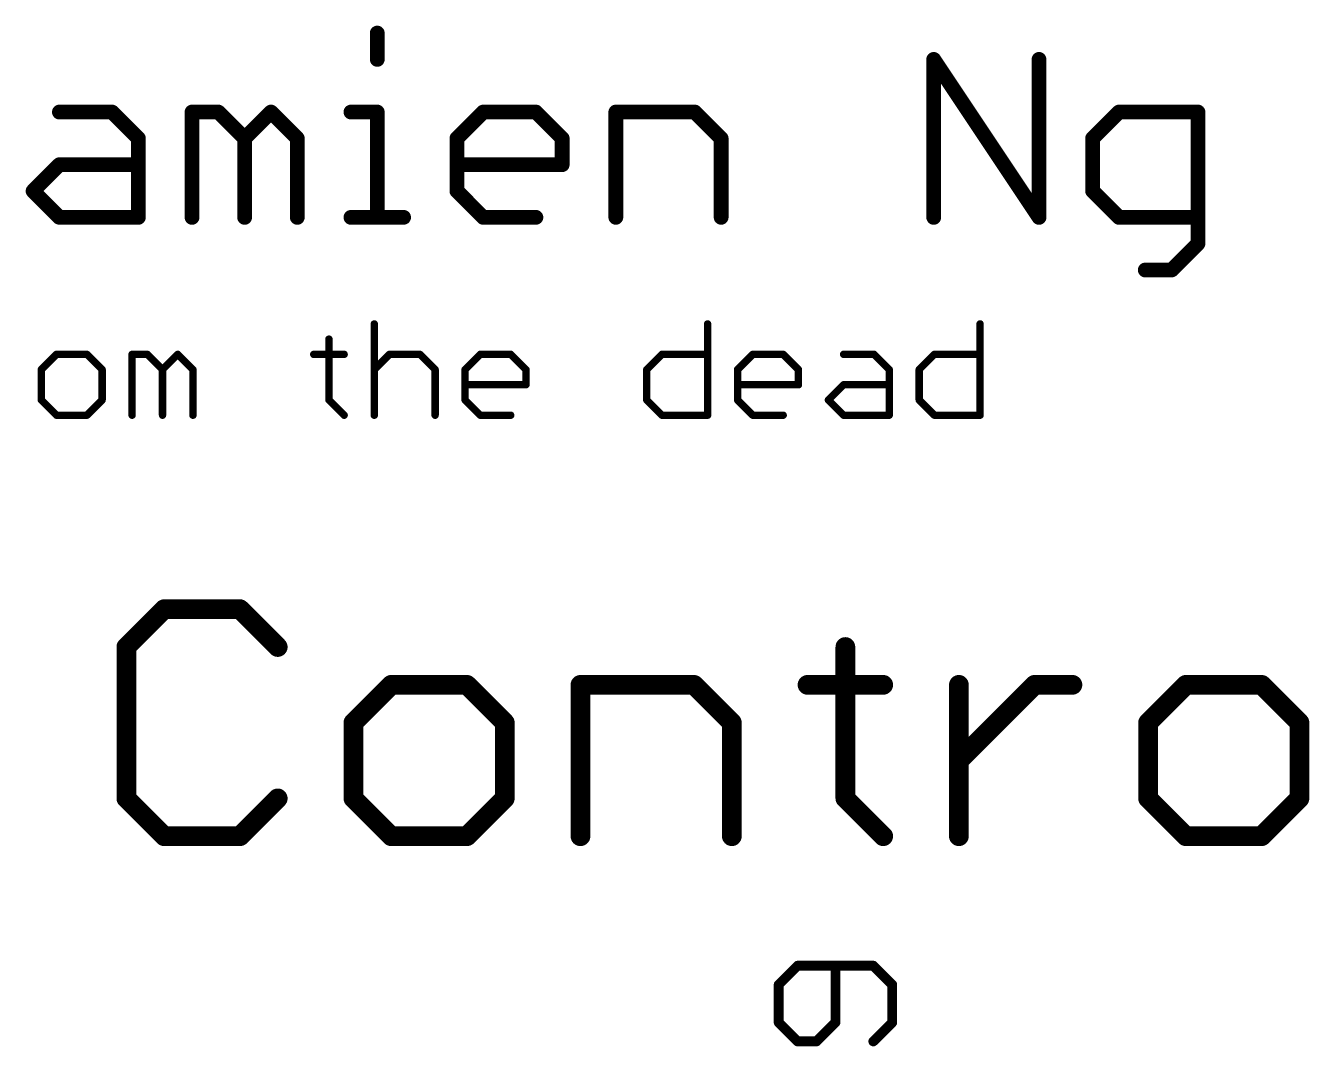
# Model space of a CAD drawing. Extents: x -18 to 155, y -13 to 99.
# Drawn here: x 24.18 to 37.41, y 71.24 to 81.75 of the extents above; entities that cross this region are included whole.
import ezdxf

# ---------------------------------------------------------------- set-up
doc = ezdxf.new("R2010")
doc.units = 0
doc.layers.add('25', color=253, linetype='CONTINUOUS')

msp = doc.modelspace()

# ---------------------------------------------------------------- linework, layer by layer
at = {"layer": '25'}
for points, const_width in [([(27.8047, 81.6744), (27.8047, 81.4032)], 0.1524), ([(33.5365, 79.7762), (33.5365, 81.4032)], 0.1524), ([(33.5365, 81.4032), (34.6211, 79.7762)], 0.1524), ([(34.6211, 79.7762), (34.6211, 81.4032)], 0.1524), ([(24.5304, 80.8609), (25.0727, 80.8609)], 0.1524), ([(25.0727, 80.8609), (25.3439, 80.5897)], 0.1524), ([(25.8964, 79.7762), (25.8964, 80.8609)], 0.1524), ([(25.8964, 80.8609), (26.1676, 80.8609)], 0.1524), ([(26.1676, 80.8609), (26.4387, 80.5897)], 0.1524), ([(26.4387, 80.5897), (26.7099, 80.8609)], 0.1524), ([(26.7099, 80.8609), (26.981, 80.5897)], 0.1524), ([(27.5335, 80.8609), (27.8047, 80.8609)], 0.1524), ([(27.8047, 80.8609), (27.8047, 79.7762)], 0.1524), ([(28.625, 80.5897), (28.8961, 80.8609)], 0.1524), ([(28.8961, 80.8609), (29.4385, 80.8609)], 0.1524), ([(29.4385, 80.8609), (29.7096, 80.5897)], 0.1524), ([(30.2621, 79.7762), (30.2621, 80.8609)], 0.1524), ([(30.2621, 80.8609), (31.0756, 80.8609)], 0.1524), ([(31.0756, 80.8609), (31.3468, 80.5897)], 0.1524), ([(35.4448, 80.8609), (35.1736, 80.5897)], 0.1524), ([(36.2583, 80.8609), (35.4448, 80.8609)], 0.1524), ([(36.2583, 79.505), (36.2583, 80.8609)], 0.1524), ([(25.3439, 80.5897), (25.3439, 79.7762)], 0.1524), ([(26.4387, 80.5897), (26.4387, 79.7762)], 0.1524), ([(26.981, 80.5897), (26.981, 79.7762)], 0.1524), ([(28.625, 80.0474), (28.625, 80.5897)], 0.1524), ([(29.7096, 80.5897), (29.7096, 80.3185)], 0.1524), ([(31.3468, 80.5897), (31.3468, 79.7762)], 0.1524), ([(35.1736, 80.5897), (35.1736, 80.0474)], 0.1524), ([(24.2592, 80.0474), (24.5304, 80.3185)], 0.1524), ([(24.5304, 80.3185), (25.3439, 80.3185)], 0.1524), ([(29.7096, 80.3185), (28.625, 80.3185)], 0.1524), ([(24.5304, 79.7762), (24.2592, 80.0474)], 0.1524), ([(28.8961, 79.7762), (28.625, 80.0474)], 0.1524), ([(35.1736, 80.0474), (35.4448, 79.7762)], 0.1524), ([(25.3439, 79.7762), (24.5304, 79.7762)], 0.1524), ([(27.5335, 79.7762), (28.0759, 79.7762)], 0.1524), ([(29.4385, 79.7762), (28.8961, 79.7762)], 0.1524), ([(35.4448, 79.7762), (36.2583, 79.7762)], 0.1524), ([(35.9871, 79.2339), (36.2583, 79.505)], 0.1524), ([(35.7159, 79.2339), (35.9871, 79.2339)], 0.1524), ([(27.7738, 78.6787), (27.7738, 77.7381)], 0.0762), ([(31.2074, 78.6787), (31.2074, 77.7381)], 0.0762), ([(34.014, 78.6787), (34.014, 77.7381)], 0.0762), ([(27.3069, 78.5219), (27.3069, 77.8949)], 0.0762), ([(24.5004, 78.3652), (24.3436, 78.2084)], 0.0762), ([(24.8139, 78.3652), (24.5004, 78.3652)], 0.0762), ([(24.9707, 78.2084), (24.8139, 78.3652)], 0.0762), ([(25.2791, 77.7381), (25.2791, 78.3652)], 0.0762), ([(25.2791, 78.3652), (25.4359, 78.3652)], 0.0762), ([(25.4359, 78.3652), (25.5926, 78.2084)], 0.0762), ([(25.5926, 78.2084), (25.7494, 78.3652)], 0.0762), ([(25.7494, 78.3652), (25.9062, 78.2084)], 0.0762), ([(27.1501, 78.3652), (27.4637, 78.3652)], 0.0762), ([(27.7738, 78.2084), (27.9306, 78.3652)], 0.0762), ([(27.9306, 78.3652), (28.2441, 78.3652)], 0.0762), ([(28.2441, 78.3652), (28.4009, 78.2084)], 0.0762), ([(28.7093, 78.2084), (28.8661, 78.3652)], 0.0762), ([(28.8661, 78.3652), (29.1796, 78.3652)], 0.0762), ([(29.1796, 78.3652), (29.3364, 78.2084)], 0.0762), ([(30.5804, 78.2084), (30.7371, 78.3652)], 0.0762), ([(30.7371, 78.3652), (31.2074, 78.3652)], 0.0762), ([(31.5159, 78.2084), (31.6727, 78.3652)], 0.0762), ([(31.6727, 78.3652), (31.9862, 78.3652)], 0.0762), ([(31.9862, 78.3652), (32.143, 78.2084)], 0.0762), ([(32.6082, 78.3652), (32.9217, 78.3652)], 0.0762), ([(32.9217, 78.3652), (33.0785, 78.2084)], 0.0762), ([(33.3869, 78.2084), (33.5437, 78.3652)], 0.0762), ([(33.5437, 78.3652), (34.014, 78.3652)], 0.0762), ([(24.3436, 78.2084), (24.3436, 77.8949)], 0.0762), ([(24.9707, 77.8949), (24.9707, 78.2084)], 0.0762), ([(25.5926, 78.2084), (25.5926, 77.7381)], 0.0762), ([(25.9062, 78.2084), (25.9062, 77.7381)], 0.0762), ([(28.4009, 78.2084), (28.4009, 77.7381)], 0.0762), ([(28.7093, 77.8949), (28.7093, 78.2084)], 0.0762), ([(29.3364, 78.2084), (29.3364, 78.0516)], 0.0762), ([(30.5804, 77.8949), (30.5804, 78.2084)], 0.0762), ([(31.5159, 77.8949), (31.5159, 78.2084)], 0.0762), ([(32.143, 78.2084), (32.143, 78.0516)], 0.0762), ([(33.0785, 78.2084), (33.0785, 77.7381)], 0.0762), ([(33.3869, 77.8949), (33.3869, 78.2084)], 0.0762), ([(29.3364, 78.0516), (28.7093, 78.0516)], 0.0762), ([(32.143, 78.0516), (31.5159, 78.0516)], 0.0762), ([(32.4514, 77.8949), (32.6082, 78.0516)], 0.0762), ([(32.6082, 78.0516), (33.0785, 78.0516)], 0.0762), ([(24.3436, 77.8949), (24.5004, 77.7381)], 0.0762), ([(24.8139, 77.7381), (24.9707, 77.8949)], 0.0762), ([(27.3069, 77.8949), (27.4637, 77.7381)], 0.0762), ([(28.8661, 77.7381), (28.7093, 77.8949)], 0.0762), ([(30.7371, 77.7381), (30.5804, 77.8949)], 0.0762), ([(31.6727, 77.7381), (31.5159, 77.8949)], 0.0762), ([(32.6082, 77.7381), (32.4514, 77.8949)], 0.0762), ([(33.5437, 77.7381), (33.3869, 77.8949)], 0.0762), ([(24.5004, 77.7381), (24.8139, 77.7381)], 0.0762), ([(29.1796, 77.7381), (28.8661, 77.7381)], 0.0762), ([(31.2074, 77.7381), (30.7371, 77.7381)], 0.0762), ([(31.9862, 77.7381), (31.6727, 77.7381)], 0.0762), ([(33.0785, 77.7381), (32.6082, 77.7381)], 0.0762), ([(34.014, 77.7381), (33.5437, 77.7381)], 0.0762), ([(25.61, 75.7404), (25.2202, 75.3506)], 0.2032), ([(26.3896, 75.7404), (25.61, 75.7404)], 0.2032), ([(26.7794, 75.3506), (26.3896, 75.7404)], 0.2032), ([(25.2202, 75.3506), (25.2202, 73.7914)], 0.2032), ([(32.6264, 75.3506), (32.6264, 73.7914)], 0.2032), ([(27.9488, 74.9608), (27.559, 74.571)], 0.2032), ([(28.7284, 74.9608), (27.9488, 74.9608)], 0.2032), ([(29.1182, 74.571), (28.7284, 74.9608)], 0.2032), ([(29.8978, 73.4016), (29.8978, 74.9608)], 0.2032), ([(29.8978, 74.9608), (31.0672, 74.9608)], 0.2032), ([(31.0672, 74.9608), (31.457, 74.571)], 0.2032), ([(32.2366, 74.9608), (33.0162, 74.9608)], 0.2032), ([(33.7958, 73.4016), (33.7958, 74.9608)], 0.2032), ([(33.7958, 74.1812), (34.5754, 74.9608)], 0.2032), ([(34.5754, 74.9608), (34.9652, 74.9608)], 0.2032), ([(36.1346, 74.9608), (35.7448, 74.571)], 0.2032), ([(36.9141, 74.9608), (36.1346, 74.9608)], 0.2032), ([(37.304, 74.571), (36.9141, 74.9608)], 0.2032), ([(27.559, 74.571), (27.559, 73.7914)], 0.2032), ([(29.1182, 73.7914), (29.1182, 74.571)], 0.2032), ([(31.457, 74.571), (31.457, 73.4016)], 0.2032), ([(35.7448, 74.571), (35.7448, 73.7914)], 0.2032), ([(37.304, 73.7914), (37.304, 74.571)], 0.2032), ([(25.2202, 73.7914), (25.61, 73.4016)], 0.2032), ([(26.3896, 73.4016), (26.7794, 73.7914)], 0.2032), ([(27.559, 73.7914), (27.9488, 73.4016)], 0.2032), ([(28.7284, 73.4016), (29.1182, 73.7914)], 0.2032), ([(32.6264, 73.7914), (33.0162, 73.4016)], 0.2032), ([(35.7448, 73.7914), (36.1346, 73.4016)], 0.2032), ([(36.9141, 73.4016), (37.304, 73.7914)], 0.2032), ([(25.61, 73.4016), (26.3896, 73.4016)], 0.2032), ([(27.9488, 73.4016), (28.7284, 73.4016)], 0.2032), ([(36.1346, 73.4016), (36.9141, 73.4016)], 0.2032), ([(32.1347, 72.068), (31.9398, 71.8731)], 0.1016), ([(32.9143, 72.068), (32.1347, 72.068)], 0.1016), ([(32.5245, 71.4833), (32.5245, 72.068)], 0.1016), ([(33.1092, 71.8731), (32.9143, 72.068)], 0.1016), ([(31.9398, 71.8731), (31.9398, 71.4833)], 0.1016), ([(33.1092, 71.4833), (33.1092, 71.8731)], 0.1016), ([(31.9398, 71.4833), (32.1347, 71.2884)], 0.1016), ([(32.3296, 71.2884), (32.5245, 71.4833)], 0.1016), ([(32.9143, 71.2884), (33.1092, 71.4833)], 0.1016), ([(32.1347, 71.2884), (32.3296, 71.2884)], 0.1016)]:
    msp.add_lwpolyline(points, dxfattribs=dict(at, const_width=const_width))
for points, const_width in [([(27.8428, 81.6744, 1), (27.7666, 81.6744)], 0.0762), ([(33.5682, 81.4243, 1), (33.5047, 81.3821)], 0.0762), ([(33.5746, 81.4032, 1), (33.4984, 81.4032)], 0.0762), ([(34.6592, 81.4032, 1), (34.583, 81.4032)], 0.0762), ([(27.7666, 81.4032, 1), (27.8428, 81.4032)], 0.0762), ([(24.5304, 80.899, 1), (24.5304, 80.8228)], 0.0762), ([(25.0997, 80.8878, 1), (25.0458, 80.8339)], 0.0762), ([(25.0727, 80.8228, 1), (25.0727, 80.899)], 0.0762), ([(25.9345, 80.8609, 1), (25.8583, 80.8609)], 0.0762), ([(25.8964, 80.899, 1), (25.8964, 80.8228)], 0.0762), ([(26.1945, 80.8878, 1), (26.1406, 80.8339)], 0.0762), ([(26.1676, 80.8228, 1), (26.1676, 80.899)], 0.0762), ([(26.7368, 80.8878, 1), (26.6829, 80.8339)], 0.0762), ([(26.7368, 80.8339, 1), (26.6829, 80.8878)], 0.0762), ([(27.5335, 80.899, 1), (27.5335, 80.8228)], 0.0762), ([(27.8428, 80.8609, 1), (27.7666, 80.8609)], 0.0762), ([(27.8047, 80.8228, 1), (27.8047, 80.899)], 0.0762), ([(28.8961, 80.899, 1), (28.8961, 80.8228)], 0.0762), ([(28.9231, 80.8339, 1), (28.8692, 80.8878)], 0.0762), ([(29.4654, 80.8878, 1), (29.4115, 80.8339)], 0.0762), ([(29.4385, 80.8228, 1), (29.4385, 80.899)], 0.0762), ([(30.3002, 80.8609, 1), (30.224, 80.8609)], 0.0762), ([(30.2621, 80.899, 1), (30.2621, 80.8228)], 0.0762), ([(31.1026, 80.8878, 1), (31.0487, 80.8339)], 0.0762), ([(31.0756, 80.8228, 1), (31.0756, 80.899)], 0.0762), ([(35.4448, 80.899, 1), (35.4448, 80.8228)], 0.0762), ([(35.4717, 80.8339, 1), (35.4178, 80.8878)], 0.0762), ([(36.2964, 80.8609, 1), (36.2202, 80.8609)], 0.0762), ([(36.2583, 80.8228, 1), (36.2583, 80.899)], 0.0762), ([(25.382, 80.5897, 1), (25.3058, 80.5897)], 0.0762), ([(26.4768, 80.5897, 1), (26.4006, 80.5897)], 0.0762), ([(27.0191, 80.5897, 1), (26.9429, 80.5897)], 0.0762), ([(28.6631, 80.5897, 1), (28.5869, 80.5897)], 0.0762), ([(29.7477, 80.5897, 1), (29.6715, 80.5897)], 0.0762), ([(31.3849, 80.5897, 1), (31.3087, 80.5897)], 0.0762), ([(35.2117, 80.5897, 1), (35.1355, 80.5897)], 0.0762), ([(25.3169, 80.5628, 1), (25.3708, 80.6166)], 0.0762), ([(26.4118, 80.6166, 1), (26.4657, 80.5628)], 0.0762), ([(26.4118, 80.5628, 1), (26.4657, 80.6166)], 0.0762), ([(26.9541, 80.5628, 1), (27.008, 80.6166)], 0.0762), ([(28.598, 80.6166, 1), (28.6519, 80.5628)], 0.0762), ([(29.6827, 80.5628, 1), (29.7366, 80.6166)], 0.0762), ([(31.3199, 80.5628, 1), (31.3737, 80.6166)], 0.0762), ([(35.1467, 80.6166, 1), (35.2005, 80.5628)], 0.0762), ([(24.5304, 80.3566, 1), (24.5304, 80.2804)], 0.0762), ([(24.5573, 80.2916, 1), (24.5035, 80.3455)], 0.0762), ([(25.3439, 80.2804, 1), (25.3439, 80.3566)], 0.0762), ([(28.625, 80.3566, 1), (28.625, 80.2804)], 0.0762), ([(29.7096, 80.2804, 1), (29.7096, 80.3566)], 0.0762), ([(29.6715, 80.3185, 1), (29.7477, 80.3185)], 0.0762), ([(24.2862, 80.0743, 1), (24.2323, 80.0204)], 0.0762), ([(24.2323, 80.0743, 1), (24.2862, 80.0204)], 0.0762), ([(28.6519, 80.0743, 1), (28.598, 80.0204)], 0.0762), ([(28.5869, 80.0474, 1), (28.6631, 80.0474)], 0.0762), ([(35.2005, 80.0743, 1), (35.1467, 80.0204)], 0.0762), ([(35.1355, 80.0474, 1), (35.2117, 80.0474)], 0.0762), ([(24.5304, 79.8143, 1), (24.5304, 79.7381)], 0.0762), ([(24.5035, 79.7493, 1), (24.5573, 79.8031)], 0.0762), ([(25.3058, 79.7762, 1), (25.382, 79.7762)], 0.0762), ([(25.3439, 79.7381, 1), (25.3439, 79.8143)], 0.0762), ([(25.8583, 79.7762, 1), (25.9345, 79.7762)], 0.0762), ([(26.4006, 79.7762, 1), (26.4768, 79.7762)], 0.0762), ([(26.9429, 79.7762, 1), (27.0191, 79.7762)], 0.0762), ([(27.5335, 79.8143, 1), (27.5335, 79.7381)], 0.0762), ([(27.7666, 79.7762, 1), (27.8428, 79.7762)], 0.0762), ([(28.0759, 79.7381, 1), (28.0759, 79.8143)], 0.0762), ([(28.8961, 79.8143, 1), (28.8961, 79.7381)], 0.0762), ([(28.8692, 79.7493, 1), (28.9231, 79.8031)], 0.0762), ([(29.4385, 79.7381, 1), (29.4385, 79.8143)], 0.0762), ([(30.224, 79.7762, 1), (30.3002, 79.7762)], 0.0762), ([(31.3087, 79.7762, 1), (31.3849, 79.7762)], 0.0762), ([(33.4984, 79.7762, 1), (33.5746, 79.7762)], 0.0762), ([(34.583, 79.7762, 1), (34.6592, 79.7762)], 0.0762), ([(34.5894, 79.7551, 1), (34.6528, 79.7973)], 0.0762), ([(35.4448, 79.8143, 1), (35.4448, 79.7381)], 0.0762), ([(35.4178, 79.7493, 1), (35.4717, 79.8031)], 0.0762), ([(36.2583, 79.7381, 1), (36.2583, 79.8143)], 0.0762), ([(36.2202, 79.505, 1), (36.2964, 79.505)], 0.0762), ([(36.2852, 79.4781, 1), (36.2313, 79.532)], 0.0762), ([(35.7159, 79.272, 1), (35.7159, 79.1958)], 0.0762), ([(35.9602, 79.2608, 1), (36.014, 79.2069)], 0.0762), ([(35.9871, 79.1958, 1), (35.9871, 79.272)], 0.0762), ([(27.7929, 78.6787, 1), (27.7548, 78.6787)], 0.0381), ([(31.2265, 78.6787, 1), (31.1884, 78.6787)], 0.0381), ([(34.0331, 78.6787, 1), (33.995, 78.6787)], 0.0381), ([(27.326, 78.5219, 1), (27.2879, 78.5219)], 0.0381), ([(24.5004, 78.3842, 1), (24.5004, 78.3461)], 0.0381), ([(24.5138, 78.3517, 1), (24.4869, 78.3786)], 0.0381), ([(24.8274, 78.3786, 1), (24.8004, 78.3517)], 0.0381), ([(24.8139, 78.3461, 1), (24.8139, 78.3842)], 0.0381), ([(25.2791, 78.3842, 1), (25.2791, 78.3461)], 0.0381), ([(25.2982, 78.3652, 1), (25.2601, 78.3652)], 0.0381), ([(25.4493, 78.3786, 1), (25.4224, 78.3517)], 0.0381), ([(25.4359, 78.3461, 1), (25.4359, 78.3842)], 0.0381), ([(25.7629, 78.3786, 1), (25.7359, 78.3517)], 0.0381), ([(25.7629, 78.3517, 1), (25.7359, 78.3786)], 0.0381), ([(27.1501, 78.3842, 1), (27.1501, 78.3461)], 0.0381), ([(27.4637, 78.3461, 1), (27.4637, 78.3842)], 0.0381), ([(27.9306, 78.3842, 1), (27.9306, 78.3461)], 0.0381), ([(27.9441, 78.3517, 1), (27.9171, 78.3786)], 0.0381), ([(28.2576, 78.3786, 1), (28.2306, 78.3517)], 0.0381), ([(28.2441, 78.3461, 1), (28.2441, 78.3842)], 0.0381), ([(28.8661, 78.3842, 1), (28.8661, 78.3461)], 0.0381), ([(28.8796, 78.3517, 1), (28.8526, 78.3786)], 0.0381), ([(29.1931, 78.3786, 1), (29.1662, 78.3517)], 0.0381), ([(29.1796, 78.3461, 1), (29.1796, 78.3842)], 0.0381), ([(30.7371, 78.3842, 1), (30.7371, 78.3461)], 0.0381), ([(30.7506, 78.3517, 1), (30.7237, 78.3786)], 0.0381), ([(31.2074, 78.3461, 1), (31.2074, 78.3842)], 0.0381), ([(31.6727, 78.3842, 1), (31.6727, 78.3461)], 0.0381), ([(31.6861, 78.3517, 1), (31.6592, 78.3786)], 0.0381), ([(31.9997, 78.3786, 1), (31.9727, 78.3517)], 0.0381), ([(31.9862, 78.3461, 1), (31.9862, 78.3842)], 0.0381), ([(32.6082, 78.3842, 1), (32.6082, 78.3461)], 0.0381), ([(32.9352, 78.3786, 1), (32.9082, 78.3517)], 0.0381), ([(32.9217, 78.3461, 1), (32.9217, 78.3842)], 0.0381), ([(33.5437, 78.3842, 1), (33.5437, 78.3461)], 0.0381), ([(33.5572, 78.3517, 1), (33.5302, 78.3786)], 0.0381), ([(34.014, 78.3461, 1), (34.014, 78.3842)], 0.0381), ([(24.3626, 78.2084, 1), (24.3245, 78.2084)], 0.0381), ([(24.3301, 78.2219, 1), (24.3571, 78.1949)], 0.0381), ([(24.9897, 78.2084, 1), (24.9516, 78.2084)], 0.0381), ([(24.9572, 78.1949, 1), (24.9841, 78.2219)], 0.0381), ([(25.6117, 78.2084, 1), (25.5736, 78.2084)], 0.0381), ([(25.5792, 78.2219, 1), (25.6061, 78.1949)], 0.0381), ([(25.5792, 78.1949, 1), (25.6061, 78.2219)], 0.0381), ([(25.9252, 78.2084, 1), (25.8871, 78.2084)], 0.0381), ([(25.8927, 78.1949, 1), (25.9196, 78.2219)], 0.0381), ([(27.7603, 78.2219, 1), (27.7873, 78.1949)], 0.0381), ([(28.4199, 78.2084, 1), (28.3818, 78.2084)], 0.0381), ([(28.3874, 78.1949, 1), (28.4144, 78.2219)], 0.0381), ([(28.6959, 78.2219, 1), (28.7228, 78.1949)], 0.0381), ([(28.7284, 78.2084, 1), (28.6903, 78.2084)], 0.0381), ([(29.3555, 78.2084, 1), (29.3174, 78.2084)], 0.0381), ([(29.3229, 78.1949, 1), (29.3499, 78.2219)], 0.0381), ([(30.5994, 78.2084, 1), (30.5613, 78.2084)], 0.0381), ([(30.5669, 78.2219, 1), (30.5938, 78.1949)], 0.0381), ([(31.5349, 78.2084, 1), (31.4968, 78.2084)], 0.0381), ([(31.5024, 78.2219, 1), (31.5294, 78.1949)], 0.0381), ([(32.162, 78.2084, 1), (32.1239, 78.2084)], 0.0381), ([(32.1295, 78.1949, 1), (32.1564, 78.2219)], 0.0381), ([(33.0975, 78.2084, 1), (33.0594, 78.2084)], 0.0381), ([(33.065, 78.1949, 1), (33.092, 78.2219)], 0.0381), ([(33.406, 78.2084, 1), (33.3679, 78.2084)], 0.0381), ([(33.3735, 78.2219, 1), (33.4004, 78.1949)], 0.0381), ([(28.7093, 78.0707, 1), (28.7093, 78.0326)], 0.0381), ([(29.3174, 78.0516, 1), (29.3555, 78.0516)], 0.0381), ([(29.3364, 78.0326, 1), (29.3364, 78.0707)], 0.0381), ([(31.5159, 78.0707, 1), (31.5159, 78.0326)], 0.0381), ([(32.1239, 78.0516, 1), (32.162, 78.0516)], 0.0381), ([(32.143, 78.0326, 1), (32.143, 78.0707)], 0.0381), ([(32.6082, 78.0707, 1), (32.6082, 78.0326)], 0.0381), ([(32.6216, 78.0382, 1), (32.5947, 78.0651)], 0.0381), ([(33.0785, 78.0326, 1), (33.0785, 78.0707)], 0.0381), ([(24.3571, 77.9083, 1), (24.3301, 77.8814)], 0.0381), ([(24.3245, 77.8949, 1), (24.3626, 77.8949)], 0.0381), ([(24.9516, 77.8949, 1), (24.9897, 77.8949)], 0.0381), ([(24.9841, 77.8814, 1), (24.9572, 77.9083)], 0.0381), ([(27.3204, 77.9083, 1), (27.2934, 77.8814)], 0.0381), ([(27.2879, 77.8949, 1), (27.326, 77.8949)], 0.0381), ([(28.7228, 77.9083, 1), (28.6959, 77.8814)], 0.0381), ([(28.6903, 77.8949, 1), (28.7284, 77.8949)], 0.0381), ([(30.5613, 77.8949, 1), (30.5994, 77.8949)], 0.0381), ([(30.5938, 77.9083, 1), (30.5669, 77.8814)], 0.0381), ([(31.5294, 77.9083, 1), (31.5024, 77.8814)], 0.0381), ([(31.4968, 77.8949, 1), (31.5349, 77.8949)], 0.0381), ([(32.4649, 77.9083, 1), (32.4379, 77.8814)], 0.0381), ([(32.4379, 77.9083, 1), (32.4649, 77.8814)], 0.0381), ([(33.3679, 77.8949, 1), (33.406, 77.8949)], 0.0381), ([(33.4004, 77.9083, 1), (33.3735, 77.8814)], 0.0381), ([(24.5004, 77.7571, 1), (24.5004, 77.7191)], 0.0381), ([(24.4869, 77.7246, 1), (24.5138, 77.7516)], 0.0381), ([(24.8004, 77.7516, 1), (24.8274, 77.7246)], 0.0381), ([(24.8139, 77.7191, 1), (24.8139, 77.7571)], 0.0381), ([(25.2601, 77.7381, 1), (25.2982, 77.7381)], 0.0381), ([(25.5736, 77.7381, 1), (25.6117, 77.7381)], 0.0381), ([(25.8871, 77.7381, 1), (25.9252, 77.7381)], 0.0381), ([(27.4502, 77.7246, 1), (27.4771, 77.7516)], 0.0381), ([(27.7548, 77.7381, 1), (27.7929, 77.7381)], 0.0381), ([(28.3818, 77.7381, 1), (28.4199, 77.7381)], 0.0381), ([(28.8661, 77.7571, 1), (28.8661, 77.7191)], 0.0381), ([(28.8526, 77.7246, 1), (28.8796, 77.7516)], 0.0381), ([(29.1796, 77.7191, 1), (29.1796, 77.7571)], 0.0381), ([(30.7371, 77.7571, 1), (30.7371, 77.7191)], 0.0381), ([(30.7237, 77.7246, 1), (30.7506, 77.7516)], 0.0381), ([(31.1884, 77.7381, 1), (31.2265, 77.7381)], 0.0381), ([(31.2074, 77.7191, 1), (31.2074, 77.7571)], 0.0381), ([(31.6727, 77.7571, 1), (31.6727, 77.7191)], 0.0381), ([(31.6592, 77.7246, 1), (31.6861, 77.7516)], 0.0381), ([(31.9862, 77.7191, 1), (31.9862, 77.7571)], 0.0381), ([(32.6082, 77.7571, 1), (32.6082, 77.7191)], 0.0381), ([(32.5947, 77.7246, 1), (32.6216, 77.7516)], 0.0381), ([(33.0594, 77.7381, 1), (33.0975, 77.7381)], 0.0381), ([(33.0785, 77.7191, 1), (33.0785, 77.7571)], 0.0381), ([(33.5437, 77.7571, 1), (33.5437, 77.7191)], 0.0381), ([(33.5302, 77.7246, 1), (33.5572, 77.7516)], 0.0381), ([(33.995, 77.7381, 1), (34.0331, 77.7381)], 0.0381), ([(34.014, 77.7191, 1), (34.014, 77.7571)], 0.0381), ([(25.61, 75.7912, 1), (25.61, 75.6896)], 0.1016), ([(25.6459, 75.7045, 1), (25.574, 75.7763)], 0.1016), ([(26.4255, 75.7763, 1), (26.3536, 75.7045)], 0.1016), ([(26.3896, 75.6896, 1), (26.3896, 75.7912)], 0.1016), ([(25.1842, 75.3865, 1), (25.2561, 75.3147)], 0.1016), ([(25.271, 75.3506, 1), (25.1694, 75.3506)], 0.1016), ([(26.7434, 75.3147, 1), (26.8153, 75.3865)], 0.1016), ([(32.6772, 75.3506, 1), (32.5756, 75.3506)], 0.1016), ([(27.9488, 75.0116, 1), (27.9488, 74.91)], 0.1016), ([(27.9847, 74.9249, 1), (27.9128, 74.9967)], 0.1016), ([(28.7643, 74.9967, 1), (28.6924, 74.9249)], 0.1016), ([(28.7284, 74.91, 1), (28.7284, 75.0116)], 0.1016), ([(29.9486, 74.9608, 1), (29.847, 74.9608)], 0.1016), ([(29.8978, 75.0116, 1), (29.8978, 74.91)], 0.1016), ([(31.1031, 74.9967, 1), (31.0312, 74.9249)], 0.1016), ([(31.0672, 74.91, 1), (31.0672, 75.0116)], 0.1016), ([(32.2366, 75.0116, 1), (32.2366, 74.91)], 0.1016), ([(33.0162, 74.91, 1), (33.0162, 75.0116)], 0.1016), ([(33.8466, 74.9608, 1), (33.745, 74.9608)], 0.1016), ([(34.5754, 75.0116, 1), (34.5754, 74.91)], 0.1016), ([(34.6113, 74.9249, 1), (34.5394, 74.9967)], 0.1016), ([(34.9652, 74.91, 1), (34.9652, 75.0116)], 0.1016), ([(36.1346, 75.0116, 1), (36.1346, 74.91)], 0.1016), ([(36.1705, 74.9249, 1), (36.0986, 74.9967)], 0.1016), ([(36.9501, 74.9967, 1), (36.8782, 74.9249)], 0.1016), ([(36.9141, 74.91, 1), (36.9141, 75.0116)], 0.1016), ([(27.523, 74.6069, 1), (27.5949, 74.5351)], 0.1016), ([(27.6098, 74.571, 1), (27.5082, 74.571)], 0.1016), ([(29.169, 74.571, 1), (29.0674, 74.571)], 0.1016), ([(29.0822, 74.5351, 1), (29.1541, 74.6069)], 0.1016), ([(31.5078, 74.571, 1), (31.4062, 74.571)], 0.1016), ([(31.421, 74.5351, 1), (31.4929, 74.6069)], 0.1016), ([(35.7088, 74.6069, 1), (35.7807, 74.5351)], 0.1016), ([(35.7956, 74.571, 1), (35.694, 74.571)], 0.1016), ([(37.3548, 74.571, 1), (37.2531, 74.571)], 0.1016), ([(37.268, 74.5351, 1), (37.3399, 74.6069)], 0.1016), ([(33.7598, 74.2171, 1), (33.8317, 74.1453)], 0.1016), ([(25.2561, 73.8273, 1), (25.1842, 73.7555)], 0.1016), ([(25.1694, 73.7914, 1), (25.271, 73.7914)], 0.1016), ([(26.8153, 73.7555, 1), (26.7434, 73.8273)], 0.1016), ([(27.5949, 73.8273, 1), (27.523, 73.7555)], 0.1016), ([(27.5082, 73.7914, 1), (27.6098, 73.7914)], 0.1016), ([(29.0674, 73.7914, 1), (29.169, 73.7914)], 0.1016), ([(29.1541, 73.7555, 1), (29.0822, 73.8273)], 0.1016), ([(32.6623, 73.8273, 1), (32.5904, 73.7555)], 0.1016), ([(32.5756, 73.7914, 1), (32.6772, 73.7914)], 0.1016), ([(35.7807, 73.8273, 1), (35.7088, 73.7555)], 0.1016), ([(35.694, 73.7914, 1), (35.7956, 73.7914)], 0.1016), ([(37.2531, 73.7914, 1), (37.3548, 73.7914)], 0.1016), ([(37.3399, 73.7555, 1), (37.268, 73.8273)], 0.1016), ([(25.61, 73.4524, 1), (25.61, 73.3508)], 0.1016), ([(25.574, 73.3657, 1), (25.6459, 73.4375)], 0.1016), ([(26.3536, 73.4375, 1), (26.4255, 73.3657)], 0.1016), ([(26.3896, 73.3508, 1), (26.3896, 73.4524)], 0.1016), ([(27.9488, 73.4524, 1), (27.9488, 73.3508)], 0.1016), ([(27.9128, 73.3657, 1), (27.9847, 73.4375)], 0.1016), ([(28.6924, 73.4375, 1), (28.7643, 73.3657)], 0.1016), ([(28.7284, 73.3508, 1), (28.7284, 73.4524)], 0.1016), ([(29.847, 73.4016, 1), (29.9486, 73.4016)], 0.1016), ([(31.4062, 73.4016, 1), (31.5078, 73.4016)], 0.1016), ([(32.9802, 73.3657, 1), (33.0521, 73.4375)], 0.1016), ([(33.745, 73.4016, 1), (33.8466, 73.4016)], 0.1016), ([(36.1346, 73.4524, 1), (36.1346, 73.3508)], 0.1016), ([(36.0986, 73.3657, 1), (36.1705, 73.4375)], 0.1016), ([(36.8782, 73.4375, 1), (36.9501, 73.3657)], 0.1016), ([(36.9141, 73.3508, 1), (36.9141, 73.4524)], 0.1016), ([(32.1347, 72.0934, 1), (32.1347, 72.0426)], 0.0508), ([(32.1527, 72.05, 1), (32.1167, 72.0859)], 0.0508), ([(32.5499, 72.068, 1), (32.4991, 72.068)], 0.0508), ([(32.9323, 72.0859, 1), (32.8963, 72.05)], 0.0508), ([(32.9143, 72.0426, 1), (32.9143, 72.0934)], 0.0508), ([(31.9652, 71.8731, 1), (31.9144, 71.8731)], 0.0508), ([(31.9218, 71.891, 1), (31.9578, 71.8551)], 0.0508), ([(33.1346, 71.8731, 1), (33.0838, 71.8731)], 0.0508), ([(33.0912, 71.8551, 1), (33.1272, 71.891)], 0.0508), ([(31.9578, 71.5012, 1), (31.9218, 71.4653)], 0.0508), ([(31.9144, 71.4833, 1), (31.9652, 71.4833)], 0.0508), ([(32.4991, 71.4833, 1), (32.5499, 71.4833)], 0.0508), ([(32.5425, 71.4653, 1), (32.5065, 71.5012)], 0.0508), ([(33.0838, 71.4833, 1), (33.1346, 71.4833)], 0.0508), ([(33.1272, 71.4653, 1), (33.0912, 71.5012)], 0.0508), ([(32.1347, 71.3138, 1), (32.1347, 71.263)], 0.0508), ([(32.1167, 71.2704, 1), (32.1527, 71.3063)], 0.0508), ([(32.3116, 71.3063, 1), (32.3476, 71.2704)], 0.0508), ([(32.3296, 71.263, 1), (32.3296, 71.3138)], 0.0508), ([(32.8963, 71.3063, 1), (32.9323, 71.2704)], 0.0508)]:
    msp.add_lwpolyline(points, format="xyb", dxfattribs=dict(at, const_width=const_width))

doc.saveas('drawing.dxf')
